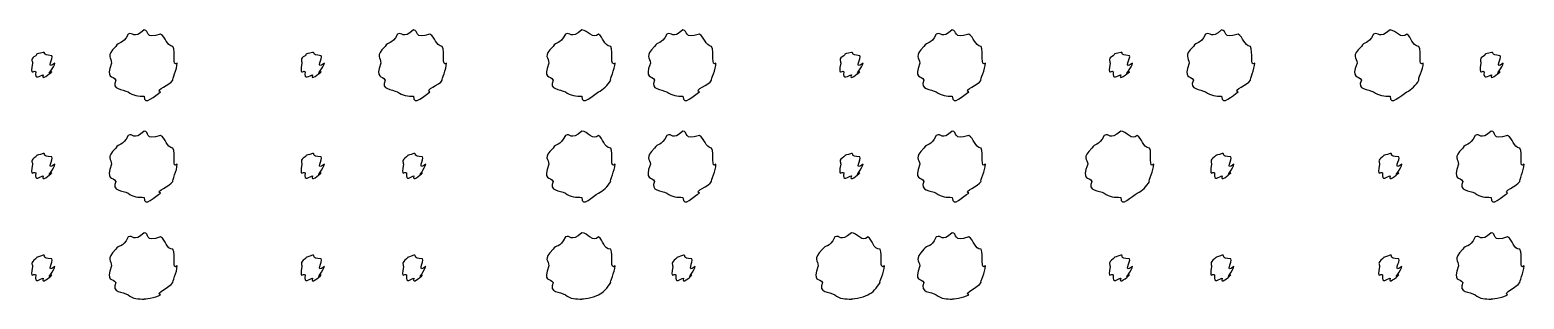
# Model space of a CAD drawing. Header units: millimetres. Extents: x -178 to -32, y 41 to 266.
# Drawn here: x -177.82 to -162.39, y 227.58 to 230.36 of the extents above; entities that cross this region are included whole.
import ezdxf

# ---------------------------------------------------------------- set-up
doc = ezdxf.new("R2010")
doc.units = ezdxf.units.MM
doc.layers.get('0').update_dxf_attribs({"linetype": 'CONTINUOUS'})

msp = doc.modelspace()

# ---------------------------------------------------------------- linework, layer by layer
at = {"color": 0}
for p, q in [((-176.645, 230.357), (-176.645, 230.357)), ((-173.863, 230.357), (-173.863, 230.357)), ((-172.122, 230.357), (-172.122, 230.357)), ((-171.08, 230.357), (-171.08, 230.357)), ((-168.298, 230.357), (-168.298, 230.357)), ((-165.516, 230.357), (-165.516, 230.357)), ((-163.775, 230.357), (-163.775, 230.357)), ((-177.686, 230.125), (-177.686, 230.125)), ((-174.904, 230.125), (-174.904, 230.125)), ((-169.34, 230.125), (-169.34, 230.125)), ((-166.558, 230.125), (-166.558, 230.125)), ((-162.728, 230.125), (-162.728, 230.125)), ((-176.645, 229.315), (-176.645, 229.315)), ((-172.122, 229.315), (-172.122, 229.315)), ((-171.08, 229.315), (-171.08, 229.315)), ((-168.298, 229.315), (-168.298, 229.315)), ((-166.558, 229.315), (-166.558, 229.315)), ((-162.734, 229.315), (-162.734, 229.315)), ((-177.686, 229.084), (-177.686, 229.084)), ((-174.904, 229.084), (-174.904, 229.084)), ((-173.857, 229.084), (-173.857, 229.084)), ((-169.34, 229.084), (-169.34, 229.084)), ((-165.51, 229.084), (-165.51, 229.084)), ((-163.775, 229.084), (-163.775, 229.084)), ((-176.645, 228.268), (-176.645, 228.268)), ((-172.122, 228.268), (-172.122, 228.268)), ((-169.34, 228.268), (-169.34, 228.268)), ((-168.298, 228.268), (-168.298, 228.268)), ((-162.734, 228.268), (-162.734, 228.268)), ((-177.686, 228.036), (-177.686, 228.036)), ((-174.904, 228.036), (-174.904, 228.036)), ((-173.857, 228.036), (-173.857, 228.036)), ((-171.075, 228.036), (-171.075, 228.036)), ((-166.558, 228.036), (-166.558, 228.036)), ((-165.51, 228.036), (-165.51, 228.036)), ((-163.775, 228.036), (-163.775, 228.036))]:
    msp.add_line(p, q, dxfattribs=at)
for points in [[(-176.81, 230.313), (-176.868, 230.197), (-176.907, 230.241), (-176.937, 230.186)], [(-176.645, 230.357), (-176.758, 230.255), (-176.755, 230.342), (-176.81, 230.313)], [(-176.474, 230.313), (-176.645, 230.255), (-176.585, 230.357), (-176.645, 230.357)], [(-176.347, 230.186), (-176.416, 230.197), (-176.419, 230.283), (-176.474, 230.313)], [(-174.028, 230.313), (-174.086, 230.197), (-174.124, 230.241), (-174.155, 230.186)], [(-173.863, 230.357), (-173.976, 230.255), (-173.973, 230.342), (-174.028, 230.313)], [(-173.692, 230.313), (-173.863, 230.255), (-173.803, 230.357), (-173.863, 230.357)], [(-173.565, 230.186), (-173.634, 230.197), (-173.637, 230.283), (-173.692, 230.313)], [(-172.293, 230.313), (-172.355, 230.197), (-172.389, 230.241), (-172.42, 230.186)], [(-172.122, 230.357), (-172.245, 230.255), (-172.238, 230.342), (-172.293, 230.313)], [(-171.951, 230.313), (-172.009, 230.255), (-172.063, 230.357), (-172.122, 230.357)], [(-171.824, 230.186), (-171.903, 230.197), (-171.899, 230.283), (-171.951, 230.313)], [(-171.246, 230.313), (-171.304, 230.197), (-171.342, 230.241), (-171.372, 230.186)], [(-171.08, 230.357), (-171.193, 230.255), (-171.19, 230.342), (-171.246, 230.313)], [(-170.91, 230.313), (-171.08, 230.255), (-171.021, 230.357), (-171.08, 230.357)], [(-170.783, 230.186), (-170.851, 230.197), (-170.854, 230.283), (-170.91, 230.313)], [(-168.463, 230.313), (-168.521, 230.197), (-168.56, 230.241), (-168.59, 230.186)], [(-168.298, 230.357), (-168.411, 230.255), (-168.408, 230.342), (-168.463, 230.313)], [(-168.127, 230.313), (-168.298, 230.255), (-168.239, 230.357), (-168.298, 230.357)], [(-168, 230.186), (-168.069, 230.197), (-168.072, 230.283), (-168.127, 230.313)], [(-165.681, 230.313), (-165.739, 230.197), (-165.778, 230.241), (-165.808, 230.186)], [(-165.516, 230.357), (-165.629, 230.255), (-165.626, 230.342), (-165.681, 230.313)], [(-165.345, 230.313), (-165.516, 230.255), (-165.456, 230.357), (-165.516, 230.357)], [(-165.218, 230.186), (-165.287, 230.197), (-165.29, 230.283), (-165.345, 230.313)], [(-163.946, 230.313), (-164.008, 230.197), (-164.043, 230.241), (-164.073, 230.186)], [(-163.775, 230.357), (-163.898, 230.255), (-163.891, 230.342), (-163.946, 230.313)], [(-163.604, 230.313), (-163.662, 230.255), (-163.716, 230.357), (-163.775, 230.357)], [(-163.478, 230.186), (-163.556, 230.197), (-163.552, 230.283), (-163.604, 230.313)], [(-177.764, 230.092), (-177.824, 230.057), (-177.797, 230.044), (-177.797, 230.015)], [(-177.686, 230.125), (-177.78, 230.101), (-177.742, 230.114), (-177.764, 230.092)], [(-177.598, 230.092), (-177.714, 230.101), (-177.649, 230.125), (-177.686, 230.125)], [(-177.565, 230.015), (-177.67, 229.939), (-177.576, 230.07), (-177.598, 230.092)], [(-176.937, 230.186), (-177.044, 230.087), (-176.981, 230.073), (-176.981, 230.015)], [(-176.303, 230.015), (-176.358, 229.968), (-176.317, 230.131), (-176.347, 230.186)], [(-174.981, 230.092), (-175.042, 230.057), (-175.014, 230.044), (-175.014, 230.015)], [(-174.904, 230.125), (-174.998, 230.101), (-174.959, 230.114), (-174.981, 230.092)], [(-174.816, 230.092), (-174.932, 230.101), (-174.867, 230.125), (-174.904, 230.125)], [(-174.783, 230.015), (-174.888, 229.939), (-174.794, 230.07), (-174.816, 230.092)], [(-174.155, 230.186), (-174.262, 230.087), (-174.199, 230.073), (-174.199, 230.015)], [(-173.521, 230.015), (-173.576, 229.968), (-173.535, 230.131), (-173.565, 230.186)], [(-172.42, 230.186), (-172.531, 230.087), (-172.464, 230.073), (-172.464, 230.015)], [(-171.78, 230.015), (-171.841, 229.968), (-171.794, 230.131), (-171.824, 230.186)], [(-171.372, 230.186), (-171.48, 230.087), (-171.416, 230.073), (-171.416, 230.015)], [(-170.738, 230.015), (-170.793, 229.968), (-170.752, 230.131), (-170.783, 230.186)], [(-169.417, 230.092), (-169.478, 230.057), (-169.45, 230.044), (-169.45, 230.015)], [(-169.34, 230.125), (-169.434, 230.101), (-169.395, 230.114), (-169.417, 230.092)], [(-169.251, 230.092), (-169.367, 230.101), (-169.303, 230.125), (-169.34, 230.125)], [(-169.219, 230.015), (-169.323, 229.939), (-169.23, 230.07), (-169.251, 230.092)], [(-168.59, 230.186), (-168.698, 230.087), (-168.634, 230.073), (-168.634, 230.015)], [(-167.956, 230.015), (-168.011, 229.968), (-167.97, 230.131), (-168, 230.186)], [(-166.635, 230.092), (-166.695, 230.057), (-166.668, 230.044), (-166.668, 230.015)], [(-166.558, 230.125), (-166.651, 230.101), (-166.613, 230.114), (-166.635, 230.092)], [(-166.469, 230.092), (-166.585, 230.101), (-166.52, 230.125), (-166.558, 230.125)], [(-166.436, 230.015), (-166.541, 229.939), (-166.447, 230.07), (-166.469, 230.092)], [(-165.808, 230.186), (-165.915, 230.087), (-165.852, 230.073), (-165.852, 230.015)], [(-165.174, 230.015), (-165.229, 229.968), (-165.188, 230.131), (-165.218, 230.186)], [(-164.073, 230.186), (-164.185, 230.087), (-164.117, 230.073), (-164.117, 230.015)], [(-163.433, 230.015), (-163.494, 229.968), (-163.447, 230.131), (-163.478, 230.186)], [(-162.805, 230.092), (-162.862, 230.057), (-162.838, 230.044), (-162.838, 230.015)], [(-162.728, 230.125), (-162.818, 230.101), (-162.783, 230.114), (-162.805, 230.092)], [(-162.64, 230.092), (-162.752, 230.101), (-162.691, 230.125), (-162.728, 230.125)], [(-162.607, 230.015), (-162.707, 229.939), (-162.618, 230.07), (-162.64, 230.092)], [(-177.797, 230.015), (-177.824, 229.873), (-177.786, 229.949), (-177.764, 229.927)], [(-177.598, 229.927), (-177.67, 229.873), (-177.565, 229.978), (-177.565, 230.015)], [(-176.981, 230.015), (-177.044, 229.847), (-176.966, 229.894), (-176.937, 229.839)], [(-176.347, 229.839), (-176.358, 229.847), (-176.303, 229.952), (-176.303, 230.015)], [(-175.014, 230.015), (-175.042, 229.873), (-175.004, 229.949), (-174.981, 229.927)], [(-174.816, 229.927), (-174.888, 229.873), (-174.783, 229.978), (-174.783, 230.015)], [(-174.199, 230.015), (-174.262, 229.847), (-174.184, 229.894), (-174.155, 229.839)], [(-173.565, 229.839), (-173.576, 229.847), (-173.521, 229.952), (-173.521, 230.015)], [(-172.464, 230.015), (-172.531, 229.847), (-172.449, 229.894), (-172.42, 229.839)], [(-171.824, 229.839), (-171.841, 229.847), (-171.78, 229.952), (-171.78, 230.015)], [(-171.416, 230.015), (-171.48, 229.847), (-171.401, 229.894), (-171.372, 229.839)], [(-170.783, 229.839), (-170.793, 229.847), (-170.738, 229.952), (-170.738, 230.015)], [(-169.45, 230.015), (-169.478, 229.873), (-169.439, 229.949), (-169.417, 229.927)], [(-169.251, 229.927), (-169.323, 229.873), (-169.219, 229.978), (-169.219, 230.015)], [(-168.634, 230.015), (-168.698, 229.847), (-168.619, 229.894), (-168.59, 229.839)], [(-168, 229.839), (-168.011, 229.847), (-167.956, 229.952), (-167.956, 230.015)], [(-166.668, 230.015), (-166.695, 229.873), (-166.657, 229.949), (-166.635, 229.927)], [(-166.469, 229.927), (-166.541, 229.873), (-166.436, 229.978), (-166.436, 230.015)], [(-165.852, 230.015), (-165.915, 229.847), (-165.837, 229.894), (-165.808, 229.839)], [(-165.218, 229.839), (-165.229, 229.847), (-165.174, 229.952), (-165.174, 230.015)], [(-164.117, 230.015), (-164.185, 229.847), (-164.102, 229.894), (-164.073, 229.839)], [(-163.478, 229.839), (-163.494, 229.847), (-163.433, 229.952), (-163.433, 230.015)], [(-162.838, 230.015), (-162.862, 229.873), (-162.827, 229.949), (-162.805, 229.927)], [(-162.64, 229.927), (-162.707, 229.873), (-162.607, 229.978), (-162.607, 230.015)], [(-177.764, 229.927), (-177.78, 229.829), (-177.715, 229.894), (-177.686, 229.894)], [(-177.686, 229.894), (-177.714, 229.829), (-177.62, 229.905), (-177.598, 229.927)], [(-176.937, 229.839), (-176.986, 229.741), (-176.865, 229.747), (-176.81, 229.718)], [(-176.474, 229.718), (-176.535, 229.741), (-176.376, 229.786), (-176.347, 229.839)], [(-174.981, 229.927), (-174.998, 229.829), (-174.933, 229.894), (-174.904, 229.894)], [(-174.904, 229.894), (-174.932, 229.829), (-174.838, 229.905), (-174.816, 229.927)], [(-174.155, 229.839), (-174.204, 229.741), (-174.083, 229.747), (-174.028, 229.718)], [(-173.692, 229.718), (-173.752, 229.741), (-173.594, 229.786), (-173.565, 229.839)], [(-172.42, 229.839), (-172.472, 229.741), (-172.348, 229.747), (-172.293, 229.718)], [(-171.951, 229.718), (-171.903, 229.741), (-171.857, 229.786), (-171.824, 229.839)], [(-171.372, 229.839), (-171.422, 229.741), (-171.301, 229.747), (-171.246, 229.718)], [(-170.91, 229.718), (-170.97, 229.741), (-170.811, 229.786), (-170.783, 229.839)], [(-169.417, 229.927), (-169.434, 229.829), (-169.369, 229.894), (-169.34, 229.894)], [(-169.34, 229.894), (-169.367, 229.829), (-169.274, 229.905), (-169.251, 229.927)], [(-168.59, 229.839), (-168.64, 229.741), (-168.518, 229.747), (-168.463, 229.718)], [(-168.127, 229.718), (-168.188, 229.741), (-168.029, 229.786), (-168, 229.839)], [(-166.635, 229.927), (-166.651, 229.829), (-166.587, 229.894), (-166.558, 229.894)], [(-166.558, 229.894), (-166.585, 229.829), (-166.491, 229.905), (-166.469, 229.927)], [(-165.808, 229.839), (-165.857, 229.741), (-165.736, 229.747), (-165.681, 229.718)], [(-165.345, 229.718), (-165.406, 229.741), (-165.247, 229.786), (-165.218, 229.839)], [(-164.073, 229.839), (-164.125, 229.741), (-164.001, 229.747), (-163.946, 229.718)], [(-163.604, 229.718), (-163.556, 229.741), (-163.511, 229.786), (-163.478, 229.839)], [(-162.805, 229.927), (-162.818, 229.829), (-162.757, 229.894), (-162.728, 229.894)], [(-162.728, 229.894), (-162.752, 229.829), (-162.662, 229.905), (-162.64, 229.927)], [(-176.81, 229.718), (-176.758, 229.682), (-176.7, 229.674), (-176.645, 229.674)], [(-176.645, 229.674), (-176.645, 229.564), (-176.529, 229.687), (-176.474, 229.718)], [(-174.028, 229.718), (-173.976, 229.682), (-173.918, 229.674), (-173.863, 229.674)], [(-173.863, 229.674), (-173.863, 229.564), (-173.747, 229.687), (-173.692, 229.718)], [(-172.293, 229.718), (-172.245, 229.682), (-172.18, 229.674), (-172.122, 229.674)], [(-172.122, 229.674), (-172.128, 229.564), (-172.006, 229.687), (-171.951, 229.718)], [(-171.246, 229.718), (-171.193, 229.682), (-171.135, 229.674), (-171.08, 229.674)], [(-171.08, 229.674), (-171.08, 229.564), (-170.965, 229.687), (-170.91, 229.718)], [(-168.463, 229.718), (-168.411, 229.682), (-168.353, 229.674), (-168.298, 229.674)], [(-168.298, 229.674), (-168.298, 229.564), (-168.182, 229.687), (-168.127, 229.718)], [(-165.681, 229.718), (-165.629, 229.682), (-165.571, 229.674), (-165.516, 229.674)], [(-165.516, 229.674), (-165.516, 229.564), (-165.4, 229.687), (-165.345, 229.718)], [(-163.946, 229.718), (-163.898, 229.682), (-163.833, 229.674), (-163.775, 229.674)], [(-163.775, 229.674), (-163.781, 229.564), (-163.66, 229.687), (-163.604, 229.718)], [(-176.81, 229.271), (-176.868, 229.15), (-176.907, 229.197), (-176.937, 229.139)], [(-176.645, 229.315), (-176.758, 229.208), (-176.755, 229.3), (-176.81, 229.271)], [(-176.474, 229.271), (-176.645, 229.208), (-176.585, 229.315), (-176.645, 229.315)], [(-176.347, 229.139), (-176.416, 229.15), (-176.419, 229.241), (-176.474, 229.271)], [(-172.293, 229.271), (-172.355, 229.15), (-172.389, 229.197), (-172.42, 229.139)], [(-172.122, 229.315), (-172.245, 229.208), (-172.238, 229.3), (-172.293, 229.271)], [(-171.951, 229.271), (-172.009, 229.208), (-172.063, 229.315), (-172.122, 229.315)], [(-171.824, 229.139), (-171.903, 229.15), (-171.899, 229.241), (-171.951, 229.271)], [(-171.246, 229.271), (-171.304, 229.15), (-171.342, 229.197), (-171.372, 229.139)], [(-171.08, 229.315), (-171.193, 229.208), (-171.19, 229.3), (-171.246, 229.271)], [(-170.91, 229.271), (-171.08, 229.208), (-171.021, 229.315), (-171.08, 229.315)], [(-170.783, 229.139), (-170.851, 229.15), (-170.854, 229.241), (-170.91, 229.271)], [(-168.463, 229.271), (-168.521, 229.15), (-168.56, 229.197), (-168.59, 229.139)], [(-168.298, 229.315), (-168.411, 229.208), (-168.408, 229.3), (-168.463, 229.271)], [(-168.127, 229.271), (-168.298, 229.208), (-168.239, 229.315), (-168.298, 229.315)], [(-168, 229.139), (-168.069, 229.15), (-168.072, 229.241), (-168.127, 229.271)], [(-166.728, 229.271), (-166.791, 229.15), (-166.825, 229.197), (-166.855, 229.139)], [(-166.558, 229.315), (-166.68, 229.208), (-166.673, 229.3), (-166.728, 229.271)], [(-166.387, 229.271), (-166.444, 229.208), (-166.498, 229.315), (-166.558, 229.315)], [(-166.26, 229.139), (-166.338, 229.15), (-166.334, 229.241), (-166.387, 229.271)], [(-162.899, 229.271), (-162.957, 229.15), (-162.995, 229.197), (-163.026, 229.139)], [(-162.734, 229.315), (-162.846, 229.208), (-162.844, 229.3), (-162.899, 229.271)], [(-162.562, 229.271), (-162.734, 229.208), (-162.674, 229.315), (-162.734, 229.315)], [(-162.436, 229.139), (-162.505, 229.15), (-162.507, 229.241), (-162.562, 229.271)], [(-177.764, 229.05), (-177.824, 229.009), (-177.797, 229.003), (-177.797, 228.974)], [(-177.686, 229.084), (-177.78, 229.053), (-177.742, 229.073), (-177.764, 229.05)], [(-177.598, 229.05), (-177.714, 229.053), (-177.649, 229.084), (-177.686, 229.084)], [(-177.565, 228.974), (-177.67, 228.892), (-177.576, 229.029), (-177.598, 229.05)], [(-176.937, 229.139), (-177.044, 229.035), (-176.981, 229.029), (-176.981, 228.974)], [(-176.303, 228.974), (-176.358, 228.918), (-176.317, 229.084), (-176.347, 229.139)], [(-174.981, 229.05), (-175.042, 229.009), (-175.014, 229.003), (-175.014, 228.974)], [(-174.904, 229.084), (-174.998, 229.053), (-174.959, 229.073), (-174.981, 229.05)], [(-174.816, 229.05), (-174.932, 229.053), (-174.867, 229.084), (-174.904, 229.084)], [(-174.783, 228.974), (-174.888, 228.892), (-174.794, 229.029), (-174.816, 229.05)], [(-173.934, 229.05), (-173.991, 229.009), (-173.967, 229.003), (-173.967, 228.974)], [(-173.857, 229.084), (-173.947, 229.053), (-173.912, 229.073), (-173.934, 229.05)], [(-173.769, 229.05), (-173.88, 229.053), (-173.82, 229.084), (-173.857, 229.084)], [(-173.736, 228.974), (-173.836, 228.892), (-173.747, 229.029), (-173.769, 229.05)], [(-172.42, 229.139), (-172.531, 229.035), (-172.464, 229.029), (-172.464, 228.974)], [(-171.78, 228.974), (-171.841, 228.918), (-171.794, 229.084), (-171.824, 229.139)], [(-171.372, 229.139), (-171.48, 229.035), (-171.416, 229.029), (-171.416, 228.974)], [(-170.738, 228.974), (-170.793, 228.918), (-170.752, 229.084), (-170.783, 229.139)], [(-169.417, 229.05), (-169.478, 229.009), (-169.45, 229.003), (-169.45, 228.974)], [(-169.34, 229.084), (-169.434, 229.053), (-169.395, 229.073), (-169.417, 229.05)], [(-169.251, 229.05), (-169.367, 229.053), (-169.303, 229.084), (-169.34, 229.084)], [(-169.219, 228.974), (-169.323, 228.892), (-169.23, 229.029), (-169.251, 229.05)], [(-168.59, 229.139), (-168.698, 229.035), (-168.634, 229.029), (-168.634, 228.974)], [(-167.956, 228.974), (-168.011, 228.918), (-167.97, 229.084), (-168, 229.139)], [(-166.855, 229.139), (-166.967, 229.035), (-166.899, 229.029), (-166.899, 228.974)], [(-166.216, 228.974), (-166.277, 228.918), (-166.23, 229.084), (-166.26, 229.139)], [(-165.588, 229.05), (-165.644, 229.009), (-165.62, 229.003), (-165.62, 228.974)], [(-165.51, 229.084), (-165.6, 229.053), (-165.565, 229.073), (-165.588, 229.05)], [(-165.422, 229.05), (-165.534, 229.053), (-165.473, 229.084), (-165.51, 229.084)], [(-165.389, 228.974), (-165.489, 228.892), (-165.4, 229.029), (-165.422, 229.05)], [(-163.853, 229.05), (-163.913, 229.009), (-163.885, 229.003), (-163.885, 228.974)], [(-163.775, 229.084), (-163.869, 229.053), (-163.83, 229.073), (-163.853, 229.05)], [(-163.687, 229.05), (-163.803, 229.053), (-163.738, 229.084), (-163.775, 229.084)], [(-163.654, 228.974), (-163.759, 228.892), (-163.665, 229.029), (-163.687, 229.05)], [(-163.026, 229.139), (-163.133, 229.035), (-163.07, 229.029), (-163.07, 228.974)], [(-162.392, 228.974), (-162.447, 228.918), (-162.405, 229.084), (-162.436, 229.139)], [(-177.797, 228.974), (-177.824, 228.826), (-177.786, 228.907), (-177.764, 228.885)], [(-177.764, 228.885), (-177.78, 228.782), (-177.715, 228.852), (-177.686, 228.852)], [(-177.686, 228.852), (-177.714, 228.782), (-177.62, 228.863), (-177.598, 228.885)], [(-177.598, 228.885), (-177.67, 228.826), (-177.565, 228.936), (-177.565, 228.974)], [(-176.981, 228.974), (-177.044, 228.8), (-176.966, 228.852), (-176.937, 228.797)], [(-176.347, 228.797), (-176.358, 228.8), (-176.303, 228.91), (-176.303, 228.974)], [(-175.014, 228.974), (-175.042, 228.826), (-175.004, 228.907), (-174.981, 228.885)], [(-174.981, 228.885), (-174.998, 228.782), (-174.933, 228.852), (-174.904, 228.852)], [(-174.904, 228.852), (-174.932, 228.782), (-174.838, 228.863), (-174.816, 228.885)], [(-174.816, 228.885), (-174.888, 228.826), (-174.783, 228.936), (-174.783, 228.974)], [(-173.967, 228.974), (-173.991, 228.826), (-173.956, 228.907), (-173.934, 228.885)], [(-173.934, 228.885), (-173.947, 228.782), (-173.886, 228.852), (-173.857, 228.852)], [(-173.857, 228.852), (-173.88, 228.782), (-173.791, 228.863), (-173.769, 228.885)], [(-173.769, 228.885), (-173.836, 228.826), (-173.736, 228.936), (-173.736, 228.974)], [(-172.464, 228.974), (-172.531, 228.8), (-172.449, 228.852), (-172.42, 228.797)], [(-171.824, 228.797), (-171.841, 228.8), (-171.78, 228.91), (-171.78, 228.974)], [(-171.416, 228.974), (-171.48, 228.8), (-171.401, 228.852), (-171.372, 228.797)], [(-170.783, 228.797), (-170.793, 228.8), (-170.738, 228.91), (-170.738, 228.974)], [(-169.45, 228.974), (-169.478, 228.826), (-169.439, 228.907), (-169.417, 228.885)], [(-169.417, 228.885), (-169.434, 228.782), (-169.369, 228.852), (-169.34, 228.852)], [(-169.34, 228.852), (-169.367, 228.782), (-169.274, 228.863), (-169.251, 228.885)], [(-169.251, 228.885), (-169.323, 228.826), (-169.219, 228.936), (-169.219, 228.974)], [(-168.634, 228.974), (-168.698, 228.8), (-168.619, 228.852), (-168.59, 228.797)], [(-168, 228.797), (-168.011, 228.8), (-167.956, 228.91), (-167.956, 228.974)], [(-166.899, 228.974), (-166.967, 228.8), (-166.884, 228.852), (-166.855, 228.797)], [(-166.26, 228.797), (-166.277, 228.8), (-166.216, 228.91), (-166.216, 228.974)], [(-165.62, 228.974), (-165.644, 228.826), (-165.609, 228.907), (-165.588, 228.885)], [(-165.588, 228.885), (-165.6, 228.782), (-165.539, 228.852), (-165.51, 228.852)], [(-165.51, 228.852), (-165.534, 228.782), (-165.444, 228.863), (-165.422, 228.885)], [(-165.422, 228.885), (-165.489, 228.826), (-165.389, 228.936), (-165.389, 228.974)], [(-163.885, 228.974), (-163.913, 228.826), (-163.874, 228.907), (-163.853, 228.885)], [(-163.853, 228.885), (-163.869, 228.782), (-163.804, 228.852), (-163.775, 228.852)], [(-163.775, 228.852), (-163.803, 228.782), (-163.709, 228.863), (-163.687, 228.885)], [(-163.687, 228.885), (-163.759, 228.826), (-163.654, 228.936), (-163.654, 228.974)], [(-163.07, 228.974), (-163.133, 228.8), (-163.055, 228.852), (-163.026, 228.797)], [(-162.436, 228.797), (-162.447, 228.8), (-162.392, 228.91), (-162.392, 228.974)], [(-176.937, 228.797), (-176.986, 228.694), (-176.865, 228.705), (-176.81, 228.676)], [(-176.474, 228.676), (-176.535, 228.694), (-176.376, 228.745), (-176.347, 228.797)], [(-172.42, 228.797), (-172.472, 228.694), (-172.348, 228.705), (-172.293, 228.676)], [(-171.951, 228.676), (-171.903, 228.694), (-171.857, 228.745), (-171.824, 228.797)], [(-171.372, 228.797), (-171.422, 228.694), (-171.301, 228.705), (-171.246, 228.676)], [(-170.91, 228.676), (-170.97, 228.694), (-170.811, 228.745), (-170.783, 228.797)], [(-168.59, 228.797), (-168.64, 228.694), (-168.518, 228.705), (-168.463, 228.676)], [(-168.127, 228.676), (-168.188, 228.694), (-168.029, 228.745), (-168, 228.797)], [(-166.855, 228.797), (-166.908, 228.694), (-166.783, 228.705), (-166.728, 228.676)], [(-166.387, 228.676), (-166.338, 228.694), (-166.293, 228.745), (-166.26, 228.797)], [(-163.026, 228.797), (-163.075, 228.694), (-162.954, 228.705), (-162.899, 228.676)], [(-162.562, 228.676), (-162.623, 228.694), (-162.465, 228.745), (-162.436, 228.797)], [(-176.81, 228.676), (-176.758, 228.635), (-176.7, 228.632), (-176.645, 228.632)], [(-176.645, 228.632), (-176.645, 228.517), (-176.529, 228.646), (-176.474, 228.676)], [(-172.293, 228.676), (-172.245, 228.635), (-172.18, 228.632), (-172.122, 228.632)], [(-172.122, 228.632), (-172.128, 228.517), (-172.006, 228.646), (-171.951, 228.676)], [(-171.246, 228.676), (-171.193, 228.635), (-171.135, 228.632), (-171.08, 228.632)], [(-171.08, 228.632), (-171.08, 228.517), (-170.965, 228.646), (-170.91, 228.676)], [(-168.463, 228.676), (-168.411, 228.635), (-168.353, 228.632), (-168.298, 228.632)], [(-168.298, 228.632), (-168.298, 228.517), (-168.182, 228.646), (-168.127, 228.676)], [(-166.728, 228.676), (-166.68, 228.635), (-166.616, 228.632), (-166.558, 228.632)], [(-166.558, 228.632), (-166.563, 228.517), (-166.442, 228.646), (-166.387, 228.676)], [(-162.899, 228.676), (-162.846, 228.635), (-162.789, 228.632), (-162.734, 228.632)], [(-162.734, 228.632), (-162.734, 228.517), (-162.618, 228.646), (-162.562, 228.676)], [(-176.645, 228.268), (-176.758, 228.158), (-176.755, 228.253), (-176.81, 228.224)], [(-176.474, 228.224), (-176.645, 228.158), (-176.585, 228.268), (-176.645, 228.268)], [(-172.122, 228.268), (-172.245, 228.158), (-172.238, 228.253), (-172.293, 228.224)], [(-171.951, 228.224), (-172.009, 228.158), (-172.063, 228.268), (-172.122, 228.268)], [(-169.34, 228.268), (-169.462, 228.158), (-169.455, 228.253), (-169.511, 228.224)], [(-169.169, 228.224), (-169.227, 228.158), (-169.28, 228.268), (-169.34, 228.268)], [(-168.298, 228.268), (-168.411, 228.158), (-168.408, 228.253), (-168.463, 228.224)], [(-168.127, 228.224), (-168.298, 228.158), (-168.239, 228.268), (-168.298, 228.268)], [(-162.734, 228.268), (-162.846, 228.158), (-162.844, 228.253), (-162.899, 228.224)], [(-162.562, 228.224), (-162.734, 228.158), (-162.674, 228.268), (-162.734, 228.268)], [(-176.937, 228.097), (-177.044, 227.988), (-176.981, 227.984), (-176.981, 227.926)], [(-176.81, 228.224), (-176.868, 228.098), (-176.907, 228.152), (-176.937, 228.097)], [(-176.347, 228.097), (-176.416, 228.098), (-176.419, 228.194), (-176.474, 228.224)], [(-176.303, 227.926), (-176.358, 227.871), (-176.317, 228.042), (-176.347, 228.097)], [(-172.42, 228.097), (-172.531, 227.988), (-172.464, 227.984), (-172.464, 227.926)], [(-172.293, 228.224), (-172.355, 228.098), (-172.389, 228.152), (-172.42, 228.097)], [(-171.824, 228.097), (-171.903, 228.098), (-171.899, 228.194), (-171.951, 228.224)], [(-171.78, 227.926), (-171.841, 227.871), (-171.794, 228.042), (-171.824, 228.097)], [(-169.637, 228.097), (-169.749, 227.988), (-169.682, 227.984), (-169.682, 227.926)], [(-169.511, 228.224), (-169.573, 228.098), (-169.607, 228.152), (-169.637, 228.097)], [(-169.042, 228.097), (-169.121, 228.098), (-169.116, 228.194), (-169.169, 228.224)], [(-168.998, 227.926), (-169.059, 227.871), (-169.012, 228.042), (-169.042, 228.097)], [(-168.59, 228.097), (-168.698, 227.988), (-168.634, 227.984), (-168.634, 227.926)], [(-168.463, 228.224), (-168.521, 228.098), (-168.56, 228.152), (-168.59, 228.097)], [(-168, 228.097), (-168.069, 228.098), (-168.072, 228.194), (-168.127, 228.224)], [(-167.956, 227.926), (-168.011, 227.871), (-167.97, 228.042), (-168, 228.097)], [(-163.026, 228.097), (-163.133, 227.988), (-163.07, 227.984), (-163.07, 227.926)], [(-162.899, 228.224), (-162.957, 228.098), (-162.995, 228.152), (-163.026, 228.097)], [(-162.436, 228.097), (-162.505, 228.098), (-162.507, 228.194), (-162.562, 228.224)], [(-162.392, 227.926), (-162.447, 227.871), (-162.405, 228.042), (-162.436, 228.097)], [(-177.764, 227.998), (-177.824, 227.955), (-177.797, 227.949), (-177.797, 227.921)], [(-177.686, 228.036), (-177.78, 228.003), (-177.742, 228.022), (-177.764, 227.998)], [(-177.598, 227.998), (-177.714, 228.003), (-177.649, 228.036), (-177.686, 228.036)], [(-177.565, 227.921), (-177.67, 227.838), (-177.576, 227.976), (-177.598, 227.998)], [(-174.981, 227.998), (-175.042, 227.955), (-175.014, 227.949), (-175.014, 227.921)], [(-174.904, 228.036), (-174.998, 228.003), (-174.959, 228.022), (-174.981, 227.998)], [(-174.816, 227.998), (-174.932, 228.003), (-174.867, 228.036), (-174.904, 228.036)], [(-174.783, 227.921), (-174.888, 227.838), (-174.794, 227.976), (-174.816, 227.998)], [(-173.934, 227.998), (-173.991, 227.955), (-173.967, 227.949), (-173.967, 227.921)], [(-173.857, 228.036), (-173.947, 228.003), (-173.912, 228.022), (-173.934, 227.998)], [(-173.769, 227.998), (-173.88, 228.003), (-173.82, 228.036), (-173.857, 228.036)], [(-173.736, 227.921), (-173.836, 227.838), (-173.747, 227.976), (-173.769, 227.998)], [(-171.152, 227.998), (-171.208, 227.955), (-171.185, 227.949), (-171.185, 227.921)], [(-171.075, 228.036), (-171.164, 228.003), (-171.13, 228.022), (-171.152, 227.998)], [(-170.986, 227.998), (-171.098, 228.003), (-171.038, 228.036), (-171.075, 228.036)], [(-170.954, 227.921), (-171.054, 227.838), (-170.965, 227.976), (-170.986, 227.998)], [(-166.635, 227.998), (-166.695, 227.955), (-166.668, 227.949), (-166.668, 227.921)], [(-166.558, 228.036), (-166.651, 228.003), (-166.613, 228.022), (-166.635, 227.998)], [(-166.469, 227.998), (-166.585, 228.003), (-166.52, 228.036), (-166.558, 228.036)], [(-166.436, 227.921), (-166.541, 227.838), (-166.447, 227.976), (-166.469, 227.998)], [(-165.588, 227.998), (-165.644, 227.955), (-165.62, 227.949), (-165.62, 227.921)], [(-165.51, 228.036), (-165.6, 228.003), (-165.565, 228.022), (-165.588, 227.998)], [(-165.422, 227.998), (-165.534, 228.003), (-165.473, 228.036), (-165.51, 228.036)], [(-165.389, 227.921), (-165.489, 227.838), (-165.4, 227.976), (-165.422, 227.998)], [(-163.853, 227.998), (-163.913, 227.955), (-163.885, 227.949), (-163.885, 227.921)], [(-163.775, 228.036), (-163.869, 228.003), (-163.83, 228.022), (-163.853, 227.998)], [(-163.687, 227.998), (-163.803, 228.003), (-163.738, 228.036), (-163.775, 228.036)], [(-163.654, 227.921), (-163.759, 227.838), (-163.665, 227.976), (-163.687, 227.998)], [(-177.797, 227.921), (-177.824, 227.774), (-177.786, 227.857), (-177.764, 227.832)], [(-177.764, 227.832), (-177.78, 227.728), (-177.715, 227.799), (-177.686, 227.799)], [(-177.686, 227.799), (-177.714, 227.728), (-177.62, 227.81), (-177.598, 227.832)], [(-177.598, 227.832), (-177.67, 227.774), (-177.565, 227.887), (-177.565, 227.921)], [(-176.981, 227.926), (-177.044, 227.75), (-176.966, 227.806), (-176.937, 227.755)], [(-176.347, 227.755), (-176.358, 227.75), (-176.303, 227.863), (-176.303, 227.926)], [(-175.014, 227.921), (-175.042, 227.774), (-175.004, 227.857), (-174.981, 227.832)], [(-174.981, 227.832), (-174.998, 227.728), (-174.933, 227.799), (-174.904, 227.799)], [(-174.904, 227.799), (-174.932, 227.728), (-174.838, 227.81), (-174.816, 227.832)], [(-174.816, 227.832), (-174.888, 227.774), (-174.783, 227.887), (-174.783, 227.921)], [(-173.967, 227.921), (-173.991, 227.774), (-173.956, 227.857), (-173.934, 227.832)], [(-173.934, 227.832), (-173.947, 227.728), (-173.886, 227.799), (-173.857, 227.799)], [(-173.857, 227.799), (-173.88, 227.728), (-173.791, 227.81), (-173.769, 227.832)], [(-173.769, 227.832), (-173.836, 227.774), (-173.736, 227.887), (-173.736, 227.921)], [(-172.464, 227.926), (-172.531, 227.75), (-172.449, 227.806), (-172.42, 227.755)], [(-171.824, 227.755), (-171.841, 227.75), (-171.78, 227.863), (-171.78, 227.926)], [(-171.185, 227.921), (-171.208, 227.774), (-171.174, 227.857), (-171.152, 227.832)], [(-171.152, 227.832), (-171.164, 227.728), (-171.104, 227.799), (-171.075, 227.799)], [(-171.075, 227.799), (-171.098, 227.728), (-171.009, 227.81), (-170.986, 227.832)], [(-170.986, 227.832), (-171.054, 227.774), (-170.954, 227.887), (-170.954, 227.921)], [(-169.682, 227.926), (-169.749, 227.75), (-169.666, 227.806), (-169.637, 227.755)], [(-169.042, 227.755), (-169.059, 227.75), (-168.998, 227.863), (-168.998, 227.926)], [(-168.634, 227.926), (-168.698, 227.75), (-168.619, 227.806), (-168.59, 227.755)], [(-168, 227.755), (-168.011, 227.75), (-167.956, 227.863), (-167.956, 227.926)], [(-166.668, 227.921), (-166.695, 227.774), (-166.657, 227.857), (-166.635, 227.832)], [(-166.635, 227.832), (-166.651, 227.728), (-166.587, 227.799), (-166.558, 227.799)], [(-166.558, 227.799), (-166.585, 227.728), (-166.491, 227.81), (-166.469, 227.832)], [(-166.469, 227.832), (-166.541, 227.774), (-166.436, 227.887), (-166.436, 227.921)], [(-165.62, 227.921), (-165.644, 227.774), (-165.609, 227.857), (-165.588, 227.832)], [(-165.588, 227.832), (-165.6, 227.728), (-165.539, 227.799), (-165.51, 227.799)], [(-165.51, 227.799), (-165.534, 227.728), (-165.444, 227.81), (-165.422, 227.832)], [(-165.422, 227.832), (-165.489, 227.774), (-165.389, 227.887), (-165.389, 227.921)], [(-163.885, 227.921), (-163.913, 227.774), (-163.874, 227.857), (-163.853, 227.832)], [(-163.853, 227.832), (-163.869, 227.728), (-163.804, 227.799), (-163.775, 227.799)], [(-163.775, 227.799), (-163.803, 227.728), (-163.709, 227.81), (-163.687, 227.832)], [(-163.687, 227.832), (-163.759, 227.774), (-163.654, 227.887), (-163.654, 227.921)], [(-163.07, 227.926), (-163.133, 227.75), (-163.055, 227.806), (-163.026, 227.755)], [(-162.436, 227.755), (-162.447, 227.75), (-162.392, 227.863), (-162.392, 227.926)], [(-176.937, 227.755), (-176.986, 227.646), (-176.865, 227.662), (-176.81, 227.628)], [(-176.81, 227.628), (-176.758, 227.584), (-176.7, 227.584), (-176.645, 227.584)], [(-176.645, 227.584), (-176.645, 227.584), (-176.529, 227.598), (-176.474, 227.628)], [(-176.474, 227.628), (-176.535, 227.646), (-176.376, 227.703), (-176.347, 227.755)], [(-172.42, 227.755), (-172.472, 227.646), (-172.348, 227.662), (-172.293, 227.628)], [(-172.293, 227.628), (-172.245, 227.584), (-172.18, 227.584), (-172.122, 227.584)], [(-172.122, 227.584), (-172.128, 227.584), (-172.006, 227.598), (-171.951, 227.628)], [(-171.951, 227.628), (-171.903, 227.646), (-171.857, 227.703), (-171.824, 227.755)], [(-169.637, 227.755), (-169.69, 227.646), (-169.566, 227.662), (-169.511, 227.628)], [(-169.511, 227.628), (-169.462, 227.584), (-169.398, 227.584), (-169.34, 227.584)], [(-169.34, 227.584), (-169.345, 227.584), (-169.224, 227.598), (-169.169, 227.628)], [(-169.169, 227.628), (-169.121, 227.646), (-169.075, 227.703), (-169.042, 227.755)], [(-168.59, 227.755), (-168.64, 227.646), (-168.518, 227.662), (-168.463, 227.628)], [(-168.463, 227.628), (-168.411, 227.584), (-168.353, 227.584), (-168.298, 227.584)], [(-168.298, 227.584), (-168.298, 227.584), (-168.182, 227.598), (-168.127, 227.628)], [(-168.127, 227.628), (-168.188, 227.646), (-168.029, 227.703), (-168, 227.755)], [(-163.026, 227.755), (-163.075, 227.646), (-162.954, 227.662), (-162.899, 227.628)], [(-162.899, 227.628), (-162.846, 227.584), (-162.789, 227.584), (-162.734, 227.584)], [(-162.734, 227.584), (-162.734, 227.584), (-162.618, 227.598), (-162.562, 227.628)], [(-162.562, 227.628), (-162.623, 227.646), (-162.465, 227.703), (-162.436, 227.755)]]:
    msp.add_open_spline(points, degree=3, dxfattribs=at)

doc.saveas('drawing.dxf')
